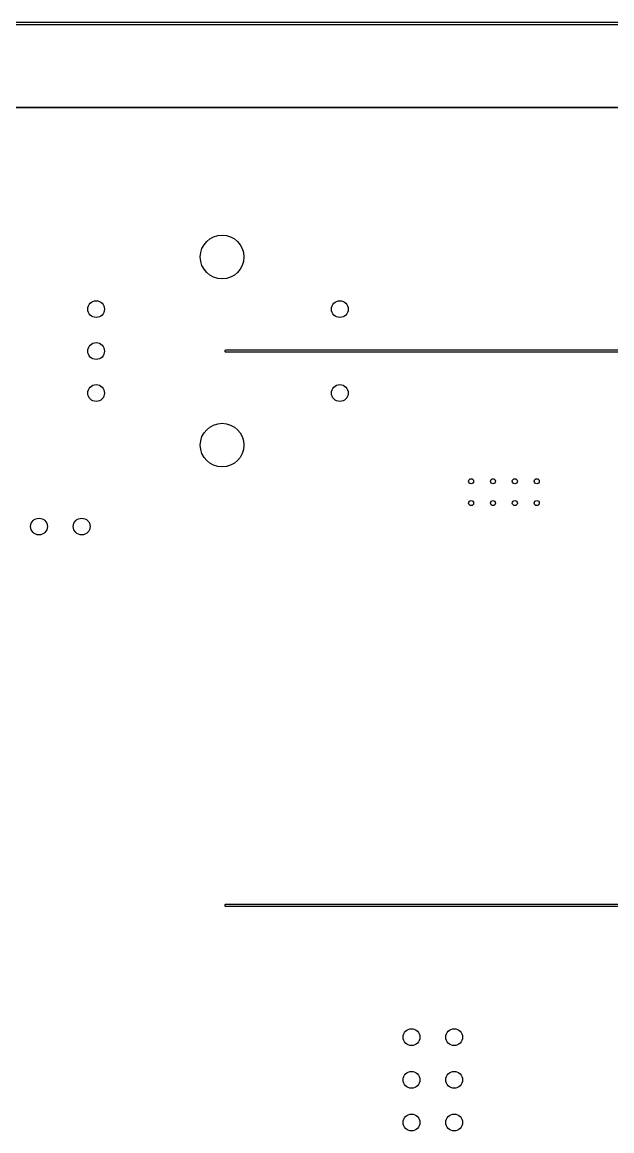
# Model space of a CAD drawing. Header units: inches. Extents: x 0.57 to 7.95, y -5.84 to -0.5.
# Drawn here: x 5.152 to 6.533, y -3.166 to -0.568 of the extents above; entities that cross this region are included whole.
import ezdxf

# ---------------------------------------------------------------- set-up
doc = ezdxf.new("R2010")
doc.units = ezdxf.units.IN
doc.header["$MEASUREMENT"] = 0
doc.layers.add('BLACK', color=250, linetype='CONTINUOUS')

msp = doc.modelspace()

# ---------------------------------------------------------------- linework, layer by layer
at = {"layer": 'BLACK', "linetype": 'CONTINUOUS'}
for p, q in [((0.9963, -0.5679), (7.2716, -0.5677)), ((7.2716, -0.5736), (0.9963, -0.5738)), ((7.2807, -0.7687), (5.1207, -0.7687)), ((5.1211, -0.7667), (7.2807, -0.7667)), ((5.627, -1.338), (5.6275, -1.3369)), ((5.627, -1.3392), (5.627, -1.338)), ((5.6275, -1.3402), (5.627, -1.3392)), ((5.6275, -1.3369), (5.6283, -1.3361)), ((5.6283, -1.341), (5.6275, -1.3402)), ((5.6283, -1.3361), (5.6293, -1.3357)), ((5.6293, -1.3415), (5.6283, -1.341)), ((5.6293, -1.3357), (5.6299, -1.3356)), ((5.6299, -1.3415), (5.6293, -1.3415)), ((5.6299, -1.3356), (7.6616, -1.3356)), ((7.6616, -1.3415), (5.6299, -1.3415)), ((5.627, -2.6372), (5.6275, -2.6362)), ((5.627, -2.6384), (5.627, -2.6372)), ((5.6275, -2.6394), (5.627, -2.6384)), ((5.6275, -2.6362), (5.6283, -2.6353)), ((5.6283, -2.6403), (5.6275, -2.6394)), ((5.6283, -2.6353), (5.6293, -2.6349)), ((5.6293, -2.6407), (5.6283, -2.6403)), ((5.6293, -2.6349), (5.6299, -2.6348)), ((5.6299, -2.6407), (5.6293, -2.6407)), ((5.6299, -2.6348), (7.6616, -2.6348)), ((7.1063, -2.6407), (5.6299, -2.6407))]:
    msp.add_line(p, q, dxfattribs=at)
at = {"layer": 'BLACK'}
for centre, radius in [((5.6201, -1.1181), 0.0512), ((5.6201, -1.1181), 0.0512), ((5.3248, -1.2402), 0.0197), ((5.3248, -1.2402), 0.0197), ((5.8957, -1.2402), 0.0197), ((5.8957, -1.2402), 0.0197), ((5.3248, -1.3386), 0.0197), ((5.3248, -1.3386), 0.0197), ((5.3248, -1.437), 0.0197), ((5.3248, -1.437), 0.0197), ((5.8957, -1.437), 0.0197), ((5.8957, -1.437), 0.0197), ((5.6201, -1.5591), 0.0512), ((5.6201, -1.5591), 0.0512), ((6.2035, -1.6437), 0.00591), ((6.2035, -1.6437), 0.00591), ((6.2547, -1.6437), 0.00591), ((6.2547, -1.6437), 0.00591), ((6.3059, -1.6437), 0.00591), ((6.3059, -1.6437), 0.00591), ((6.3571, -1.6437), 0.00591), ((6.3571, -1.6437), 0.00591), ((6.2035, -1.6949), 0.00591), ((6.2035, -1.6949), 0.00591), ((6.2547, -1.6949), 0.00591), ((6.2547, -1.6949), 0.00591), ((6.3059, -1.6949), 0.00591), ((6.3059, -1.6949), 0.00591), ((6.3571, -1.6949), 0.00591), ((6.3571, -1.6949), 0.00591), ((5.1911, -1.75), 0.0197), ((5.1911, -1.75), 0.0197), ((5.2911, -1.75), 0.0197), ((5.2911, -1.75), 0.0197), ((6.0636, -2.9467), 0.0197), ((6.0636, -2.9467), 0.0197), ((6.1636, -2.9467), 0.0197), ((6.1636, -2.9467), 0.0197), ((6.0636, -3.0467), 0.0197), ((6.0636, -3.0467), 0.0197), ((6.1636, -3.0467), 0.0197), ((6.1636, -3.0467), 0.0197), ((6.0636, -3.1467), 0.0197), ((6.0636, -3.1467), 0.0197), ((6.1636, -3.1467), 0.0197), ((6.1636, -3.1467), 0.0197)]:
    msp.add_circle(centre, radius, dxfattribs=at)

doc.saveas('drawing.dxf')
